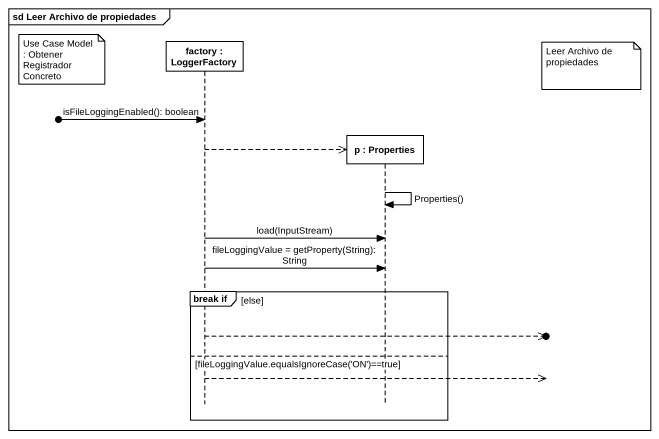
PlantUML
@startuml
mainframe sd Leer Archivo de propiedades
hide footbox
participant "factory : LoggerFactory" as factory
participant "p : Properties" as p

note left of factory : Use Case Model : Obtener Registrador Concreto
note right of p : Leer Archivo de propiedades
[o-> factory : isFileLoggingEnabled(): boolean
factory -->> p **
p -> p : Properties()
factory -> p : load(InputStream)
factory -> p : fileLoggingValue = getProperty(String): String
group break if [else]
  factory -->>o]
else fileLoggingValue.equalsIgnoreCase('ON')==true
  factory -->>o]
end
@enduml
